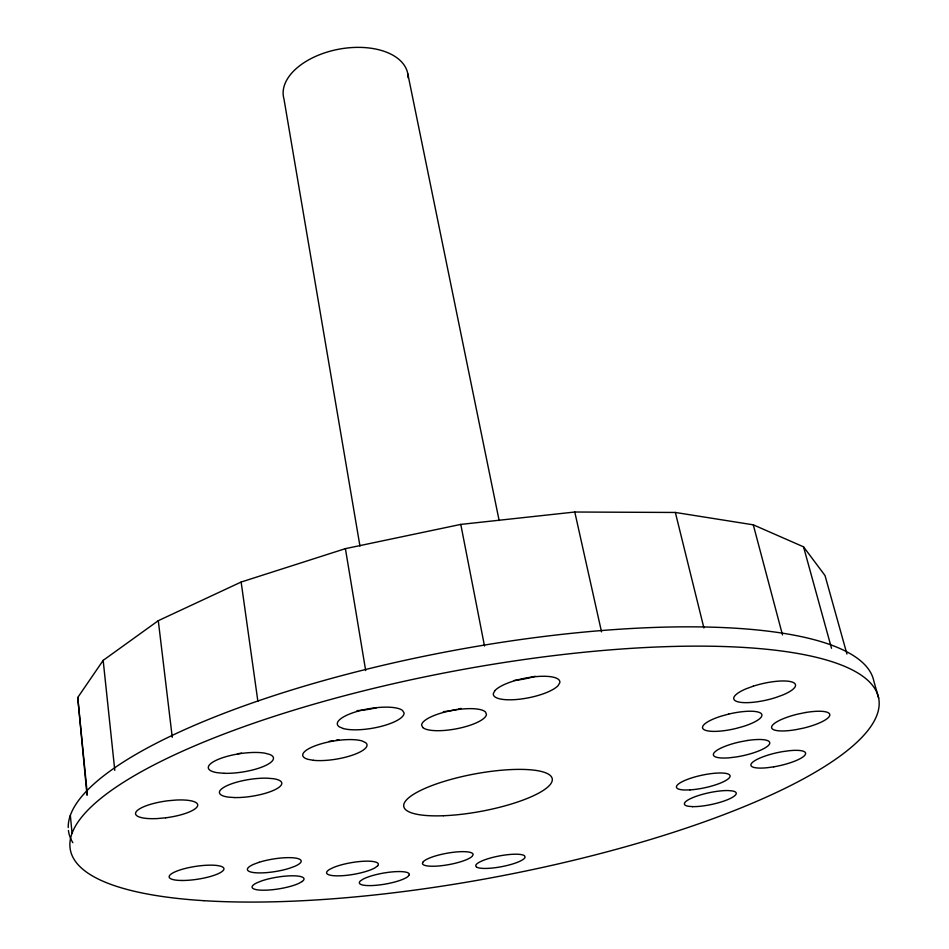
<?xml version="1.0" encoding="UTF-8"?>
<svg xmlns="http://www.w3.org/2000/svg" width="949" height="949" viewBox="0 0 949 949"><rect width="100%" height="100%" fill="white"/><g stroke="black" fill="none" stroke-linecap="round" stroke-linejoin="round"><path stroke-width="1.42" d="M87.035 795.452L77.747 697.503L103.168 660.374L158.293 620.682L241.141 582.045L345.4 548.652L460.787 524.406L574.786 512.021L675.344 512.46L753.281 524.821L803.53 546.826L825.025 575.545L846.935 654.039M878.655 698.096L873.827 681.109A409.588 107.866 -10.6 0 0 459.411 649.413A409.588 107.866 -10.6 0 0 68.233 827.552M803.53 546.826L831.526 648.297M753.281 524.821L782.498 634.928M675.344 512.46L703.897 627.918M574.786 512.021L601.524 631.868M407.797 73.785L499.127 520.491M460.787 524.406L484.5 646.02M359.956 546.078L283.965 98.957A63.227 36.774 -10.6 0 1 340.691 48.862A63.227 36.774 -10.6 0 1 408.141 77.901M345.4 548.652L365.685 670.575M241.141 582.045L257.879 701.299M158.293 620.682L172.255 737.314M103.168 660.374L114.793 770.386M77.747 697.503L87.332 794.432M70.345 815.321L72.053 833.329M72.848 842.688A409.588 107.866 -10.6 0 1 68.435 830.47M461.119 708.381A32.776 9.668 -10.5 0 1 458.462 709.069M457.121 709.389A32.776 9.668 -10.5 0 1 443.337 711.679M338.829 739.674A32.42 9.407 -9.5 0 1 336.1 740.232M333.372 740.718A32.42 9.407 -9.5 0 1 329.244 741.323M535.165 676.269A33.713 10.214 -11.2 0 1 514.192 680.433M241.675 753.115A32.788 9.514 -8.7 0 1 237.499 753.755M376.717 707.669A33.666 10.178 -9.8 0 1 357.026 710.635M494.737 690.825L493.314 693.695A33.867 9.965 -11.2 0 0 520.704 699.069A33.867 9.965 -11.2 0 0 558.142 685.593L559.803 682.699A33.867 9.965 -11.2 0 0 532.496 677.005A33.867 9.965 -11.2 0 0 494.737 690.825M423.278 861.68L422.424 863.341A25.753 5.765 -10.3 0 0 444.203 865.358A25.753 5.765 -10.3 0 0 472.116 856.378L473.112 854.693A25.753 5.765 -10.3 0 0 451.356 852.534A25.753 5.765 -10.3 0 0 423.278 861.68M409.304 874.753L408.082 876.401A25.374 5.575 -9.9 0 1 376.741 885.239A25.374 5.575 -9.9 0 1 360.418 880.909L363.159 879.106A25.374 5.575 -9.9 0 1 391.949 871.929A25.374 5.575 -9.9 0 1 409.304 874.753M377.595 865.856L375.163 867.706A26.228 5.943 -9.7 0 1 340.288 875.808A26.228 5.943 -9.7 0 1 329.517 869.45L333.419 867.516A26.228 5.943 -9.7 0 1 364.665 861.206A26.228 5.943 -9.7 0 1 377.595 865.856M302.15 881.502L298.864 883.365A26.275 5.908 -9.3 0 1 262.731 890.209A26.275 5.908 -9.3 0 1 256.977 882.772L261.663 880.897A26.275 5.908 -9.3 0 1 293.419 875.808A26.275 5.908 -9.3 0 1 302.15 881.502M259.124 862.285L253.834 864.231A27.236 6.358 -9.2 0 0 254.154 872.629A27.236 6.358 -9.2 0 0 289.208 868.347L294.451 866.449A27.236 6.358 -9.2 0 0 294.463 857.932A27.236 6.358 -9.2 0 0 259.124 862.285M753.411 686.127L746.258 688.737A31.661 8.458 -12.9 0 0 737.468 701.691A31.661 8.458 -12.9 0 0 775.499 697.622L782.545 695.083A31.661 8.458 -12.9 0 0 791.857 681.951A31.661 8.458 -12.9 0 0 753.411 686.127M728.63 714.099L721.026 716.198A30.356 7.829 -12.5 0 0 703.458 729.235A30.356 7.829 -12.5 0 0 735.653 728.547L743.079 726.519A30.356 7.829 -12.5 0 0 761.003 713.399A30.356 7.829 -12.5 0 0 728.63 714.099M805.784 712.485L798.085 714.039A29.834 7.462 -12.9 0 0 771.596 727.017A29.834 7.462 -12.9 0 0 795.642 729.71L803.139 728.191A29.834 7.462 -12.9 0 0 829.782 715.214A29.834 7.462 -12.9 0 0 805.784 712.485M747.314 740.505L739.864 741.904A28.838 7.058 -12.4 0 0 713.921 753.043A28.838 7.058 -12.4 0 0 729.034 757.824L735.914 757.005A28.838 7.058 -12.4 0 0 769.188 744.514A28.838 7.058 -12.4 0 0 747.314 740.505M773.791 766.828L767.041 767.741A27.996 6.607 -12.6 0 1 752.071 762.759A27.996 6.607 -12.6 0 1 782.759 751.596L789.675 750.671A27.996 6.607 -12.6 0 1 804.408 755.701A27.996 6.607 -12.6 0 1 773.791 766.828M165.624 817.813L157.724 818.536A31.388 8.292 -8.3 0 1 135.968 812.083A31.388 8.292 -8.3 0 1 167.831 800.778L175.933 800.054A31.388 8.292 -8.3 0 1 197.273 806.567A31.388 8.292 -8.3 0 1 165.624 817.813M689.959 789.9L684.419 789.995A27.438 6.441 -12.1 0 1 693.826 777.255A27.438 6.441 -12.1 0 1 730.006 776.65A27.438 6.441 -12.1 0 1 689.959 789.9M234.617 797.563L228.282 797.101A31.531 8.494 -8.9 0 1 226.313 785.997A31.531 8.494 -8.9 0 1 267.084 778.18L273.431 778.702A31.531 8.494 -8.9 0 1 274.842 789.758A31.531 8.494 -8.9 0 1 234.617 797.563M692.568 806.638L688.31 806.27A26.477 5.991 -12 0 1 694.016 797.124A26.477 5.991 -12 0 1 728.346 790.564L732.581 790.968A26.477 5.991 -12 0 1 726.554 800.09A26.477 5.991 -12 0 1 692.568 806.638M224.023 773.305L217.44 772.723A32.93 9.265 -8.8 0 1 218.555 759.236A32.93 9.265 -8.8 0 1 264.89 753.162L269.801 754.479A32.93 9.265 -8.8 0 1 263.17 766.578A32.93 9.265 -8.8 0 1 224.023 773.305M313.384 760.315L307.962 759.319A32.563 9.158 -9.5 0 1 317.654 744.918A32.563 9.158 -9.5 0 1 362.245 741.003L365.685 742.699A32.563 9.158 -9.5 0 1 352.043 755.285A32.563 9.158 -9.5 0 1 313.384 760.315M343.17 728.512L339.244 726.815A33.82 9.917 -9.8 0 1 359.991 710.647A33.82 9.917 -9.8 0 1 402.447 710.398L404.013 712.735A33.82 9.917 -9.8 0 1 381.344 726.329A33.82 9.917 -9.8 0 1 343.17 728.512M476.422 866.935L475.722 865.618A25.113 5.48 -10.7 0 1 498.047 856.2A25.113 5.48 -10.7 0 1 524.536 855.82L525.082 857.172A25.113 5.48 -10.7 0 1 502.78 866.449A25.113 5.48 -10.7 0 1 476.422 866.935M422.744 727.48L421.629 725.19A32.918 9.419 -10.5 0 1 450.241 710.813A32.918 9.419 -10.5 0 1 485.568 712.094L486.434 714.431A32.918 9.419 -10.5 0 1 457.833 728.524A32.918 9.419 -10.5 0 1 422.744 727.48M443.373 815.737A75.529 18.968 -10.6 0 0 552.259 778.88A75.529 18.968 -10.6 0 0 438.367 783.257A75.529 18.968 -10.6 0 0 443.373 815.737M203.952 900.684A411.202 105.019 -10.6 0 0 870.387 727.136A411.202 105.019 -10.6 0 0 349.256 694.49A411.202 105.019 -10.6 0 0 203.952 900.684M181.911 880.482A27.723 6.501 -8.7 0 0 223.928 869.118A27.723 6.501 -8.7 0 0 183.726 868.857A27.723 6.501 -8.7 0 0 181.911 880.482"/></g></svg>
